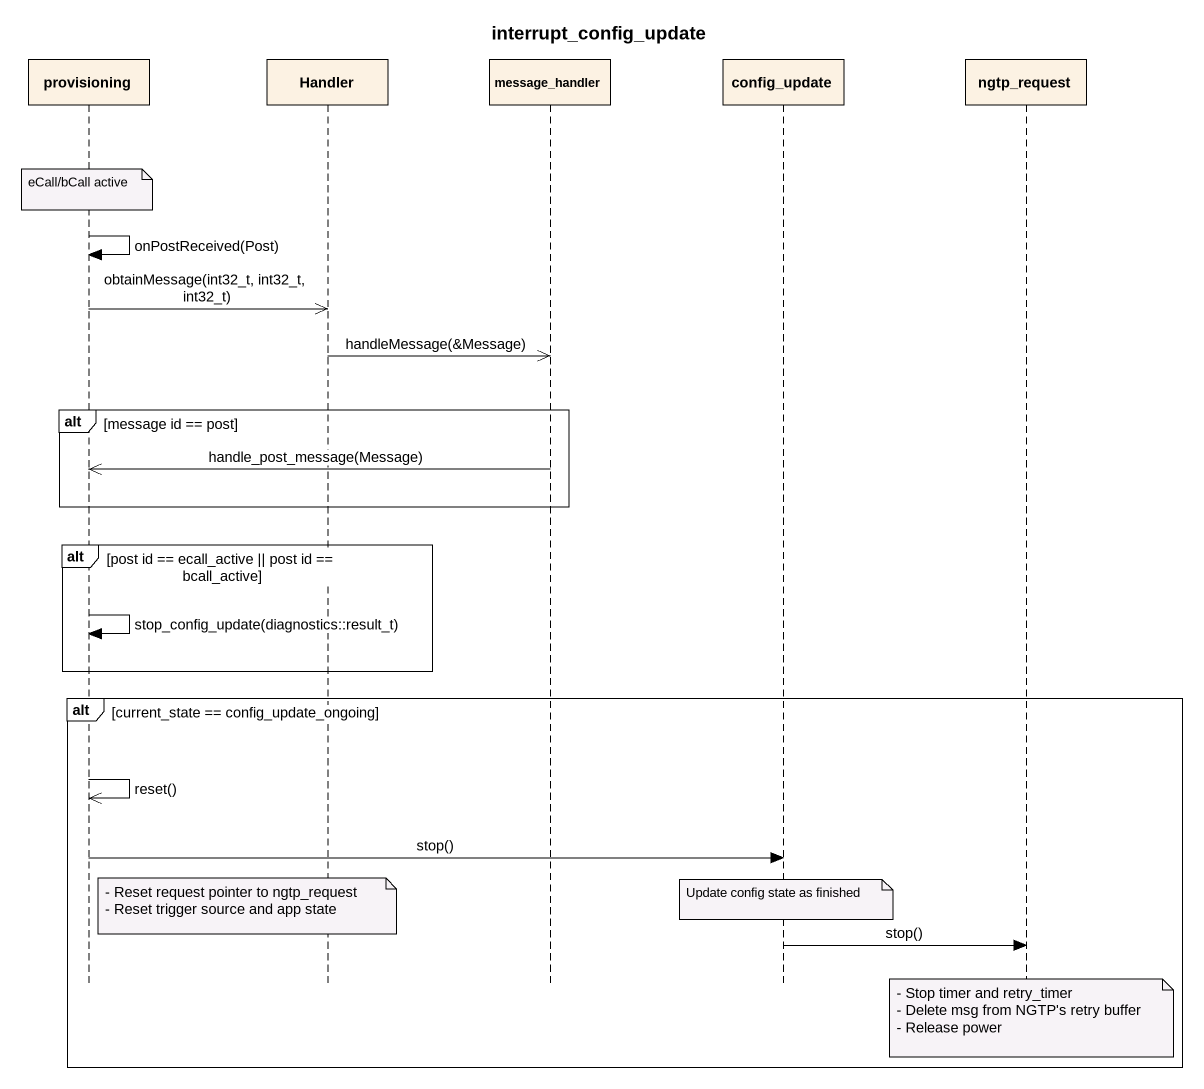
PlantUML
@startuml
title interrupt_config_update
hide footbox
participant provisioning
participant Handler
participant message_handler
participant config_update
participant ngtp_request

note over provisioning : eCall/bCall active
provisioning -> provisioning : onPostReceived(Post)
provisioning ->> Handler : obtainMessage(int32_t, int32_t, int32_t)
Handler ->> message_handler : handleMessage(&Message)
alt message id == post
  message_handler ->> provisioning : handle_post_message(Message)
end
alt post id == ecall_active || post id == bcall_active
  provisioning -> provisioning : stop_config_update(diagnostics::result_t)
end
alt current_state == config_update_ongoing
  provisioning ->> provisioning : reset()
  provisioning -> config_update : stop()
  note over config_update : Update config state as finished
  note over Handler
    - Reset request pointer to ngtp_request
    - Reset trigger source and app state
  end note
  config_update -> ngtp_request : stop()
  note over ngtp_request
    - Stop timer and retry_timer
    - Delete msg from NGTP's retry buffer
    - Release power
  end note
end
@enduml
